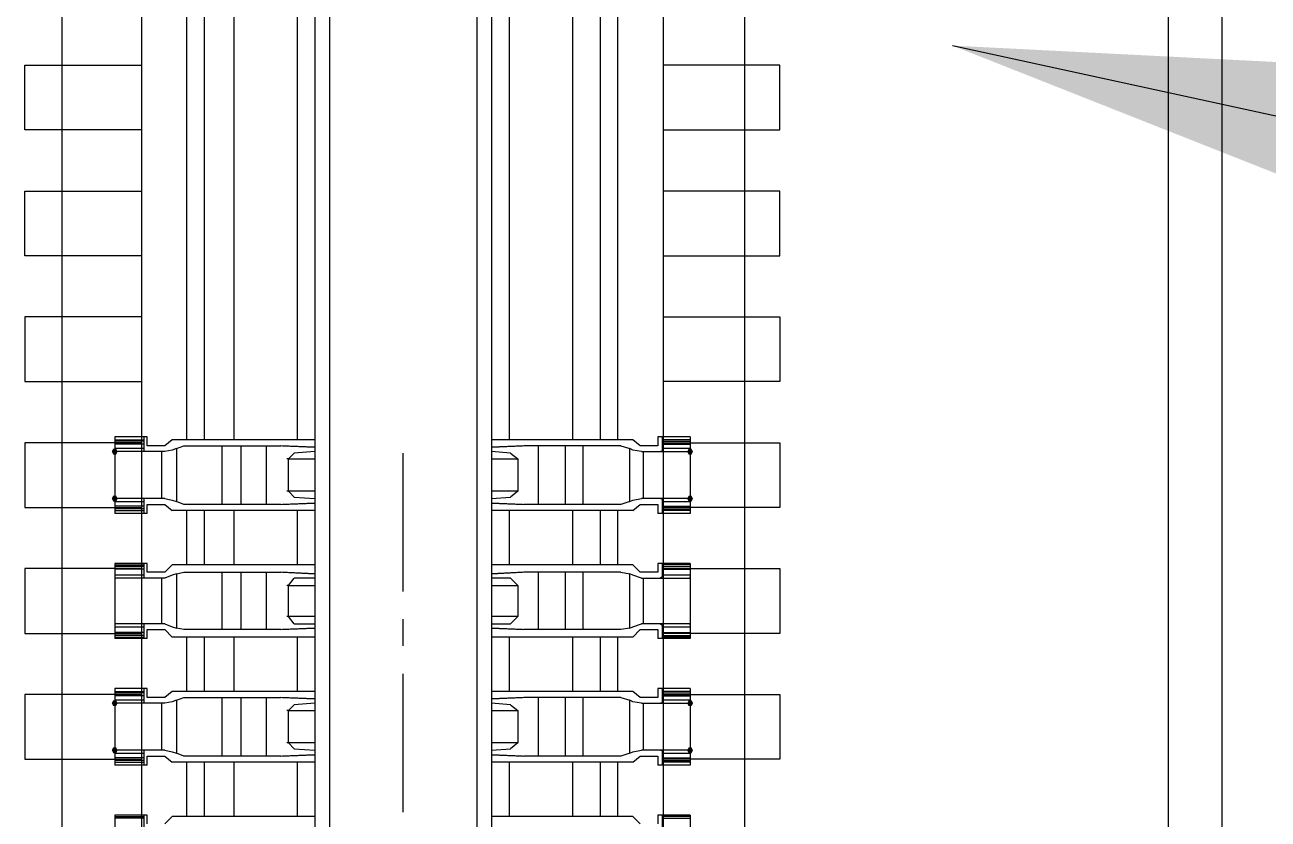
# Model space of a CAD drawing. Header units: millimetres. Extents: x -697 to -103, y -638 to -114.
# Drawn here: x -211.6 to -194.31, y -438.08 to -427.04 of the extents above; entities that cross this region are included whole.
import ezdxf

# ---------------------------------------------------------------- set-up
doc = ezdxf.new("R2010")
doc.units = ezdxf.units.MM
doc.layers.add('NW0322', color=7, linetype='Continuous')
doc.layers.add('標示線', color=3, linetype='Continuous', lineweight=0)
doc.styles.get("Standard").update_dxf_attribs({"font": ''})
doc.styles.get('Standard').set_extended_font_data('SimSun')
doc.dimstyles.new('ISO-25', dxfattribs={"dimtxt": 2.5, "dimasz": 2.5, "dimexe": 1.25, "dimexo": 0.625, "dimtad": 1, "dimtxsty": 'Standard', "dimcen": 2.5, "dimadec": 0, "dimazin": 0, "dimtfac": 1, "dimtmove": 0, "dimatfit": 3, "dimfxl": 1, "dimarcsym": 0})

# ---------------------------------------------------------------- blocks, each defined once
blk = doc.blocks.new('NW0322-A')
at = {"layer": 'NW0322'}
h = blk.add_hatch(color=256, dxfattribs=at)
h.dxf.hatch_style = 2
h.paths.add_polyline_path([(1767.3527, 2182.1739), (1767.3486, 2182.1821), (1767.3404, 2182.1821), (1767.3363, 2182.1739), (1767.3404, 2182.1657), (1767.3486, 2182.1657)])
h = blk.add_hatch(color=256, dxfattribs=at)
h.dxf.hatch_style = 2
h.paths.add_polyline_path([(1768.9366, 2182.1739), (1768.9407, 2182.1657), (1768.9488, 2182.1657), (1768.9529, 2182.1739), (1768.9488, 2182.1821), (1768.9407, 2182.1821)])
h = blk.add_hatch(color=256, dxfattribs=at)
h.dxf.hatch_style = 2
h.paths.add_polyline_path([(1767.3527, 2182.043), (1767.3486, 2182.0511), (1767.3404, 2182.0511), (1767.3363, 2182.043), (1767.3404, 2182.0348), (1767.3486, 2182.0348)])
h = blk.add_hatch(color=256, dxfattribs=at)
h.dxf.hatch_style = 2
h.paths.add_polyline_path([(1768.9366, 2182.043), (1768.9407, 2182.0348), (1768.9488, 2182.0348), (1768.9529, 2182.043), (1768.9488, 2182.0511), (1768.9407, 2182.0511)])
h = blk.add_hatch(color=256, dxfattribs=at)
h.dxf.hatch_style = 2
h.paths.add_polyline_path([(1767.3527, 2181.4741), (1767.3486, 2181.4823), (1767.3404, 2181.4823), (1767.3363, 2181.4741), (1767.3404, 2181.4659), (1767.3486, 2181.4659)])
h = blk.add_hatch(color=256, dxfattribs=at)
h.dxf.hatch_style = 2
h.paths.add_polyline_path([(1768.9366, 2181.4741), (1768.9407, 2181.4659), (1768.9488, 2181.4659), (1768.9529, 2181.4741), (1768.9488, 2181.4823), (1768.9407, 2181.4823)])
h = blk.add_hatch(color=256, dxfattribs=at)
h.dxf.hatch_style = 2
h.paths.add_polyline_path([(1767.3527, 2181.3431), (1767.3486, 2181.3513), (1767.3404, 2181.3513), (1767.3363, 2181.3431), (1767.3404, 2181.3349), (1767.3486, 2181.3349)])
h = blk.add_hatch(color=256, dxfattribs=at)
h.dxf.hatch_style = 2
h.paths.add_polyline_path([(1768.9366, 2181.3431), (1768.9407, 2181.3349), (1768.9488, 2181.3349), (1768.9529, 2181.3431), (1768.9488, 2181.3513), (1768.9407, 2181.3513)])
at = {"layer": 'NW0322', "color": 7}
for p, q in [((1770.2746, 2190.3584), (1770.2746, 2178.7584)), ((1770.4246, 2178.7584), (1770.4246, 2190.3584)), ((1770.4246, 2178.7584), (1770.4246, 2190.3584))]:
    blk.add_line(p, q, dxfattribs=at)
at = {"layer": 'NW0322', "color": 2}
for p, q in [((1767.4196, 2180.2134), (1767.4196, 2188.9034)), ((1768.8696, 2188.9034), (1768.8696, 2180.2134)), ((1767.0946, 2183.2484), (1767.4196, 2183.2484)), ((1767.0946, 2183.0684), (1767.0946, 2183.2484)), ((1769.1946, 2183.2484), (1768.8696, 2183.2484)), ((1769.1946, 2183.0684), (1769.1946, 2183.2484)), ((1767.4196, 2183.0684), (1767.0946, 2183.0684)), ((1768.8696, 2183.0684), (1769.1946, 2183.0684)), ((1767.0946, 2182.8984), (1767.4196, 2182.8984)), ((1767.0946, 2182.7184), (1767.0946, 2182.8984)), ((1769.1946, 2182.8984), (1768.8696, 2182.8984)), ((1769.1946, 2182.7184), (1769.1946, 2182.8984)), ((1767.4196, 2182.7184), (1767.0946, 2182.7184)), ((1768.8696, 2182.7184), (1769.1946, 2182.7184)), ((1767.4196, 2182.5484), (1767.0946, 2182.5484)), ((1767.0946, 2182.5484), (1767.0946, 2182.3684)), ((1768.8696, 2182.5484), (1769.1946, 2182.5484)), ((1769.1946, 2182.5484), (1769.1946, 2182.3684)), ((1767.0946, 2182.3684), (1767.4196, 2182.3684)), ((1769.1946, 2182.3684), (1768.8696, 2182.3684)), ((1767.4196, 2182.1984), (1767.0946, 2182.1984)), ((1767.0946, 2182.1984), (1767.0946, 2182.0184)), ((1768.8696, 2182.1984), (1769.1946, 2182.1984)), ((1769.1946, 2182.1984), (1769.1946, 2182.0184)), ((1767.0946, 2182.0184), (1767.4196, 2182.0184)), ((1769.1946, 2182.0184), (1768.8696, 2182.0184)), ((1767.4196, 2181.8484), (1767.0946, 2181.8484)), ((1767.0946, 2181.8484), (1767.0946, 2181.6684)), ((1768.8696, 2181.8484), (1769.1946, 2181.8484)), ((1769.1946, 2181.8484), (1769.1946, 2181.6684)), ((1767.0946, 2181.6684), (1767.4196, 2181.6684)), ((1769.1946, 2181.6684), (1768.8696, 2181.6684)), ((1767.4196, 2181.4984), (1767.0946, 2181.4984)), ((1767.0946, 2181.4984), (1767.0946, 2181.3184)), ((1768.8696, 2181.4984), (1769.1946, 2181.4984)), ((1769.1946, 2181.4984), (1769.1946, 2181.3184)), ((1767.0946, 2181.3184), (1767.4196, 2181.3184)), ((1769.1946, 2181.3184), (1768.8696, 2181.3184))]:
    blk.add_line(p, q, dxfattribs=at)
at = {"layer": 'NW0322'}
for points in [[(1767.9011, 2182.1862), (1767.807, 2182.1903)], [(1767.8111, 2182.1903), (1767.9011, 2182.1862)], [(1767.9011, 2182.1739), (1767.8438, 2182.1698)], [(1768.3922, 2182.1862), (1768.4782, 2182.1903)], [(1768.4823, 2182.1903), (1768.3922, 2182.1862)], [(1768.4455, 2182.1698), (1768.3922, 2182.1739)], [(1768.867, 2182.1739), (1768.8629, 2182.1739)], [(1767.8275, 2182.1535), (1767.9011, 2182.1535)], [(1768.3922, 2182.1535), (1768.4659, 2182.1535)], [(1767.9011, 2182.0634), (1767.8275, 2182.0634)], [(1768.4659, 2182.0634), (1768.3922, 2182.0634)], [(1767.807, 2182.0266), (1767.9011, 2182.0307)], [(1767.9011, 2182.0307), (1767.8111, 2182.0266)], [(1767.8438, 2182.047), (1767.9011, 2182.043)], [(1768.3922, 2182.043), (1768.4455, 2182.047)], [(1768.4782, 2182.0266), (1768.3922, 2182.0307)], [(1768.3922, 2182.0307), (1768.4823, 2182.0266)], [(1768.8629, 2182.043), (1768.867, 2182.043)], [(1767.3445, 2181.826), (1767.3445, 2181.822)], [(1767.4264, 2181.822), (1767.4264, 2181.826)], [(1767.9011, 2181.8342), (1767.807, 2181.8383)], [(1767.8111, 2181.8383), (1767.9011, 2181.8342)], [(1767.9011, 2181.822), (1767.8438, 2181.822)], [(1768.3922, 2181.8342), (1768.4782, 2181.8383)], [(1768.4823, 2181.8383), (1768.3922, 2181.8342)], [(1768.4455, 2181.822), (1768.3922, 2181.822)], [(1768.867, 2181.826), (1768.8629, 2181.822)], [(1768.9448, 2181.822), (1768.9448, 2181.826)], [(1767.8275, 2181.8015), (1767.9011, 2181.8015)], [(1768.3922, 2181.8015), (1768.4659, 2181.8015)], [(1767.3445, 2181.6951), (1767.3445, 2181.691)], [(1767.4264, 2181.691), (1767.4264, 2181.6951)], [(1767.807, 2181.6787), (1767.9011, 2181.6828)], [(1767.9011, 2181.6828), (1767.8111, 2181.6787)], [(1767.9011, 2181.7155), (1767.8275, 2181.7155)], [(1767.8438, 2181.6951), (1767.9011, 2181.6951)], [(1768.4659, 2181.7155), (1768.3922, 2181.7155)], [(1768.3922, 2181.6951), (1768.4455, 2181.6951)], [(1768.4782, 2181.6787), (1768.3922, 2181.6828)], [(1768.3922, 2181.6828), (1768.4823, 2181.6787)], [(1768.8629, 2181.6951), (1768.867, 2181.691)], [(1768.9448, 2181.691), (1768.9448, 2181.6951)], [(1767.9011, 2181.4864), (1767.807, 2181.4904)], [(1767.8111, 2181.4904), (1767.9011, 2181.4864)], [(1768.3922, 2181.4864), (1768.4782, 2181.4904)], [(1768.4823, 2181.4904), (1768.3922, 2181.4864)], [(1767.8275, 2181.4536), (1767.9011, 2181.4536)], [(1767.9011, 2181.4741), (1767.8438, 2181.47)], [(1768.4455, 2181.47), (1768.3922, 2181.4741)], [(1768.3922, 2181.4536), (1768.4659, 2181.4536)], [(1768.867, 2181.4741), (1768.8629, 2181.4741)], [(1767.9011, 2181.3636), (1767.8275, 2181.3636)], [(1767.8438, 2181.3472), (1767.9011, 2181.3431)], [(1768.4659, 2181.3636), (1768.3922, 2181.3636)], [(1768.3922, 2181.3431), (1768.4455, 2181.3472)], [(1768.8629, 2181.3431), (1768.867, 2181.3431)], [(1767.807, 2181.3267), (1767.9011, 2181.3308)], [(1767.9011, 2181.3308), (1767.8111, 2181.3267)], [(1768.4782, 2181.3267), (1768.3922, 2181.3308)], [(1768.3922, 2181.3308), (1768.4823, 2181.3267)]]:
    blk.add_lwpolyline(points, dxfattribs=at)
for points in [[(1767.1972, 2189.9776), (1767.1972, 2189.9776), (1767.1972, 2179.1372), (1767.1972, 2179.1372)], [(1769.0962, 2189.9776), (1769.0962, 2189.9776), (1769.0962, 2179.1372), (1769.0962, 2179.1372)], [(1767.9011, 2188.938), (1767.9011, 2188.938), (1767.9011, 2180.1767), (1767.9011, 2180.1767)], [(1767.9421, 2188.938), (1767.9421, 2188.938), (1767.9421, 2180.1767), (1767.9421, 2180.1767)], [(1768.3513, 2188.938), (1768.3513, 2188.938), (1768.3513, 2180.1767), (1768.3513, 2180.1767)], [(1768.3922, 2188.938), (1768.3922, 2188.938), (1768.3922, 2180.1767), (1768.3922, 2180.1767)], [(1767.5451, 2182.2067), (1767.5451, 2182.2067), (1767.5451, 2186.9081), (1767.5451, 2186.9081)], [(1767.5942, 2182.2067), (1767.5942, 2182.2067), (1767.5942, 2186.9081), (1767.5942, 2186.9081)], [(1767.676, 2186.9081), (1767.676, 2186.9081), (1767.676, 2182.2067), (1767.676, 2182.2067)], [(1767.852, 2186.9081), (1767.852, 2186.9081), (1767.852, 2182.2067), (1767.852, 2182.2067)], [(1768.4414, 2186.9081), (1768.4414, 2186.9081), (1768.4414, 2182.2067), (1768.4414, 2182.2067)], [(1768.6173, 2186.9081), (1768.6173, 2186.9081), (1768.6173, 2182.2067), (1768.6173, 2182.2067)], [(1768.6951, 2186.9081), (1768.6951, 2186.9081), (1768.6951, 2182.2067), (1768.6951, 2182.2067)], [(1768.7442, 2182.2067), (1768.7442, 2182.2067), (1768.7442, 2186.9081), (1768.7442, 2186.9081)], [(1767.3445, 2182.2148), (1767.3445, 2182.2148), (1767.3445, 2182.002), (1767.3445, 2182.002)], [(1767.4346, 2182.2148), (1767.4346, 2182.2148), (1767.3445, 2182.2148), (1767.3445, 2182.2148)], [(1767.3445, 2182.2067), (1767.3445, 2182.2067), (1767.4264, 2182.2067), (1767.4264, 2182.2067)], [(1767.4264, 2182.2026), (1767.4264, 2182.2026), (1767.3445, 2182.2026), (1767.3445, 2182.2026)], [(1767.4264, 2182.1739), (1767.4264, 2182.1739), (1767.4264, 2182.2148), (1767.4264, 2182.2148)], [(1767.4346, 2182.1903), (1767.4346, 2182.1903), (1767.4346, 2182.2148), (1767.4346, 2182.2148)], [(1767.5041, 2182.2067), (1767.5041, 2182.2067), (1767.4837, 2182.1903), (1767.4837, 2182.1903)], [(1767.9011, 2182.2067), (1767.9011, 2182.2067), (1767.5041, 2182.2067), (1767.5041, 2182.2067)], [(1768.7851, 2182.2067), (1768.7851, 2182.2067), (1768.3922, 2182.2067), (1768.3922, 2182.2067)], [(1768.8056, 2182.1903), (1768.8056, 2182.1903), (1768.7851, 2182.2067), (1768.7851, 2182.2067)], [(1768.9448, 2182.2148), (1768.9448, 2182.2148), (1768.8547, 2182.2148), (1768.8547, 2182.2148)], [(1768.8547, 2182.2148), (1768.8547, 2182.2148), (1768.8547, 2182.1903), (1768.8547, 2182.1903)], [(1768.867, 2182.2148), (1768.867, 2182.2148), (1768.867, 2182.1739), (1768.867, 2182.1739)], [(1768.9448, 2182.2067), (1768.9448, 2182.2067), (1768.867, 2182.2067), (1768.867, 2182.2067)], [(1768.867, 2182.2026), (1768.867, 2182.2026), (1768.9448, 2182.2026), (1768.9448, 2182.2026)], [(1768.9448, 2182.2148), (1768.9448, 2182.2148), (1768.9448, 2182.002), (1768.9448, 2182.002)], [(1767.4264, 2182.1944), (1767.4264, 2182.1944), (1767.3445, 2182.1944), (1767.3445, 2182.1944)], [(1767.4264, 2182.1821), (1767.4264, 2182.1821), (1767.3445, 2182.1821), (1767.3445, 2182.1821)], [(1767.4837, 2182.1739), (1767.4837, 2182.1739), (1767.3445, 2182.1739), (1767.3445, 2182.1739)], [(1767.4837, 2182.1903), (1767.4837, 2182.1903), (1767.4346, 2182.1903), (1767.4346, 2182.1903)], [(1767.4755, 2182.043), (1767.4755, 2182.043), (1767.4755, 2182.1739), (1767.4755, 2182.1739)], [(1767.5041, 2182.178), (1767.5041, 2182.178), (1767.4837, 2182.1739), (1767.4837, 2182.1739)], [(1767.5164, 2182.1821), (1767.5164, 2182.1821), (1767.5041, 2182.178), (1767.5041, 2182.178)], [(1767.5164, 2182.1821), (1767.5164, 2182.1821), (1767.5369, 2182.1903), (1767.5369, 2182.1903)], [(1767.5164, 2182.1821), (1767.5164, 2182.1821), (1767.5164, 2182.0348), (1767.5164, 2182.0348)], [(1767.5369, 2182.1903), (1767.5369, 2182.1903), (1767.807, 2182.1903), (1767.807, 2182.1903)], [(1767.6433, 2182.0266), (1767.6433, 2182.0266), (1767.6433, 2182.1903), (1767.6433, 2182.1903)], [(1767.6965, 2182.0266), (1767.6965, 2182.0266), (1767.6965, 2182.1903), (1767.6965, 2182.1903)], [(1767.7661, 2182.1903), (1767.7661, 2182.1903), (1767.7661, 2182.0266), (1767.7661, 2182.0266)], [(1767.8275, 2182.1535), (1767.8275, 2182.1535), (1767.8438, 2182.1698), (1767.8438, 2182.1698)], [(1768.1467, 2181.7851), (1768.1467, 2181.7851), (1768.1467, 2182.1698), (1768.1467, 2182.1698)], [(1768.4455, 2182.1698), (1768.4455, 2182.1698), (1768.4659, 2182.1535), (1768.4659, 2182.1535)], [(1768.7524, 2182.1903), (1768.7524, 2182.1903), (1768.4823, 2182.1903), (1768.4823, 2182.1903)], [(1768.5232, 2182.0266), (1768.5232, 2182.0266), (1768.5232, 2182.1903), (1768.5232, 2182.1903)], [(1768.5969, 2182.1903), (1768.5969, 2182.1903), (1768.5969, 2182.0266), (1768.5969, 2182.0266)], [(1768.646, 2182.1903), (1768.646, 2182.1903), (1768.646, 2182.0266), (1768.646, 2182.0266)], [(1768.7524, 2182.1903), (1768.7524, 2182.1903), (1768.777, 2182.1821), (1768.777, 2182.1821)], [(1768.7851, 2182.178), (1768.7851, 2182.178), (1768.777, 2182.1821), (1768.777, 2182.1821)], [(1768.777, 2182.0348), (1768.777, 2182.0348), (1768.777, 2182.1821), (1768.777, 2182.1821)], [(1768.8097, 2182.1739), (1768.8097, 2182.1739), (1768.7851, 2182.178), (1768.7851, 2182.178)], [(1768.8547, 2182.1903), (1768.8547, 2182.1903), (1768.8056, 2182.1903), (1768.8056, 2182.1903)], [(1768.8097, 2182.1739), (1768.8097, 2182.1739), (1768.9448, 2182.1739), (1768.9448, 2182.1739)], [(1768.8138, 2182.1739), (1768.8138, 2182.1739), (1768.8138, 2182.043), (1768.8138, 2182.043)], [(1768.867, 2182.1944), (1768.867, 2182.1944), (1768.9448, 2182.1944), (1768.9448, 2182.1944)], [(1768.9448, 2182.1821), (1768.9448, 2182.1821), (1768.867, 2182.1821), (1768.867, 2182.1821)], [(1767.8275, 2182.1535), (1767.8275, 2182.1535), (1767.8234, 2182.1535), (1767.8234, 2182.1535)], [(1767.8275, 2182.0634), (1767.8275, 2182.0634), (1767.8275, 2182.1535), (1767.8275, 2182.1535)], [(1768.4659, 2182.1535), (1768.4659, 2182.1535), (1768.4659, 2182.0634), (1768.4659, 2182.0634)], [(1767.8275, 2182.0634), (1767.8275, 2182.0634), (1767.8234, 2182.0634), (1767.8234, 2182.0634)], [(1767.8275, 2182.0634), (1767.8275, 2182.0634), (1767.8234, 2182.0634), (1767.8234, 2182.0634)], [(1767.8438, 2182.047), (1767.8438, 2182.047), (1767.8275, 2182.0634), (1767.8275, 2182.0634)], [(1768.4659, 2182.0634), (1768.4659, 2182.0634), (1768.4455, 2182.047), (1768.4455, 2182.047)], [(1767.4837, 2182.043), (1767.4837, 2182.043), (1767.3445, 2182.043), (1767.3445, 2182.043)], [(1767.3445, 2182.0348), (1767.3445, 2182.0348), (1767.4264, 2182.0348), (1767.4264, 2182.0348)], [(1767.4264, 2182.002), (1767.4264, 2182.002), (1767.4264, 2182.043), (1767.4264, 2182.043)], [(1767.4837, 2182.043), (1767.4837, 2182.043), (1767.5041, 2182.0389), (1767.5041, 2182.0389)], [(1767.5041, 2182.0389), (1767.5041, 2182.0389), (1767.5164, 2182.0348), (1767.5164, 2182.0348)], [(1767.5369, 2182.0266), (1767.5369, 2182.0266), (1767.5164, 2182.0348), (1767.5164, 2182.0348)], [(1768.777, 2182.0348), (1768.777, 2182.0348), (1768.7524, 2182.0266), (1768.7524, 2182.0266)], [(1768.777, 2182.0348), (1768.777, 2182.0348), (1768.7851, 2182.0389), (1768.7851, 2182.0389)], [(1768.7851, 2182.0389), (1768.7851, 2182.0389), (1768.8097, 2182.043), (1768.8097, 2182.043)], [(1768.9448, 2182.043), (1768.9448, 2182.043), (1768.8097, 2182.043), (1768.8097, 2182.043)], [(1768.867, 2182.043), (1768.867, 2182.043), (1768.867, 2182.002), (1768.867, 2182.002)], [(1768.867, 2182.0348), (1768.867, 2182.0348), (1768.9448, 2182.0348), (1768.9448, 2182.0348)], [(1767.4264, 2182.0225), (1767.4264, 2182.0225), (1767.3445, 2182.0225), (1767.3445, 2182.0225)], [(1767.4264, 2182.0143), (1767.4264, 2182.0143), (1767.3445, 2182.0143), (1767.3445, 2182.0143)], [(1767.3445, 2182.0102), (1767.3445, 2182.0102), (1767.4264, 2182.0102), (1767.4264, 2182.0102)], [(1767.4346, 2182.002), (1767.4346, 2182.002), (1767.3445, 2182.002), (1767.3445, 2182.002)], [(1767.4346, 2182.0266), (1767.4346, 2182.0266), (1767.4837, 2182.0266), (1767.4837, 2182.0266)], [(1767.4346, 2182.002), (1767.4346, 2182.002), (1767.4346, 2182.0266), (1767.4346, 2182.0266)], [(1767.4837, 2182.0266), (1767.4837, 2182.0266), (1767.5041, 2182.0102), (1767.5041, 2182.0102)], [(1767.9011, 2182.0102), (1767.9011, 2182.0102), (1767.5041, 2182.0102), (1767.5041, 2182.0102)], [(1767.807, 2182.0266), (1767.807, 2182.0266), (1767.5369, 2182.0266), (1767.5369, 2182.0266)], [(1767.5451, 2181.8588), (1767.5451, 2181.8588), (1767.5451, 2182.0102), (1767.5451, 2182.0102)], [(1767.5942, 2181.8588), (1767.5942, 2181.8588), (1767.5942, 2182.0102), (1767.5942, 2182.0102)], [(1767.676, 2182.0102), (1767.676, 2182.0102), (1767.676, 2181.8588), (1767.676, 2181.8588)], [(1767.852, 2182.0102), (1767.852, 2182.0102), (1767.852, 2181.8588), (1767.852, 2181.8588)], [(1768.7851, 2182.0102), (1768.7851, 2182.0102), (1768.3922, 2182.0102), (1768.3922, 2182.0102)], [(1768.4414, 2182.0102), (1768.4414, 2182.0102), (1768.4414, 2181.8588), (1768.4414, 2181.8588)], [(1768.7524, 2182.0266), (1768.7524, 2182.0266), (1768.4823, 2182.0266), (1768.4823, 2182.0266)], [(1768.6173, 2182.0102), (1768.6173, 2182.0102), (1768.6173, 2181.8588), (1768.6173, 2181.8588)], [(1768.6951, 2182.0102), (1768.6951, 2182.0102), (1768.6951, 2181.8588), (1768.6951, 2181.8588)], [(1768.7442, 2181.8588), (1768.7442, 2181.8588), (1768.7442, 2182.0102), (1768.7442, 2182.0102)], [(1768.7851, 2182.0102), (1768.7851, 2182.0102), (1768.8056, 2182.0266), (1768.8056, 2182.0266)], [(1768.8056, 2182.0266), (1768.8056, 2182.0266), (1768.8547, 2182.0266), (1768.8547, 2182.0266)], [(1768.8547, 2182.0266), (1768.8547, 2182.0266), (1768.8547, 2182.002), (1768.8547, 2182.002)], [(1768.9448, 2182.002), (1768.9448, 2182.002), (1768.8547, 2182.002), (1768.8547, 2182.002)], [(1768.867, 2182.0225), (1768.867, 2182.0225), (1768.9448, 2182.0225), (1768.9448, 2182.0225)], [(1768.867, 2182.0143), (1768.867, 2182.0143), (1768.9448, 2182.0143), (1768.9448, 2182.0143)], [(1768.9448, 2182.0102), (1768.9448, 2182.0102), (1768.867, 2182.0102), (1768.867, 2182.0102)], [(1767.3445, 2181.8629), (1767.3445, 2181.8629), (1767.3445, 2181.6542), (1767.3445, 2181.6542)], [(1767.4346, 2181.8629), (1767.4346, 2181.8629), (1767.3445, 2181.8629), (1767.3445, 2181.8629)], [(1767.3445, 2181.8588), (1767.3445, 2181.8588), (1767.4264, 2181.8588), (1767.4264, 2181.8588)], [(1767.4264, 2181.826), (1767.4264, 2181.826), (1767.4264, 2181.8629), (1767.4264, 2181.8629)], [(1767.4346, 2181.8383), (1767.4346, 2181.8383), (1767.4346, 2181.8629), (1767.4346, 2181.8629)], [(1767.5041, 2181.8588), (1767.5041, 2181.8588), (1767.4837, 2181.8383), (1767.4837, 2181.8383)], [(1767.9011, 2181.8588), (1767.9011, 2181.8588), (1767.5041, 2181.8588), (1767.5041, 2181.8588)], [(1768.7851, 2181.8588), (1768.7851, 2181.8588), (1768.3922, 2181.8588), (1768.3922, 2181.8588)], [(1768.8056, 2181.8383), (1768.8056, 2181.8383), (1768.7851, 2181.8588), (1768.7851, 2181.8588)], [(1768.9448, 2181.8629), (1768.9448, 2181.8629), (1768.8547, 2181.8629), (1768.8547, 2181.8629)], [(1768.8547, 2181.8629), (1768.8547, 2181.8629), (1768.8547, 2181.8383), (1768.8547, 2181.8383)], [(1768.867, 2181.8629), (1768.867, 2181.8629), (1768.867, 2181.826), (1768.867, 2181.826)], [(1768.9448, 2181.8588), (1768.9448, 2181.8588), (1768.867, 2181.8588), (1768.867, 2181.8588)], [(1768.9448, 2181.8629), (1768.9448, 2181.8629), (1768.9448, 2181.6542), (1768.9448, 2181.6542)], [(1767.4264, 2181.8547), (1767.4264, 2181.8547), (1767.3445, 2181.8547), (1767.3445, 2181.8547)], [(1767.4264, 2181.8465), (1767.4264, 2181.8465), (1767.3445, 2181.8465), (1767.3445, 2181.8465)], [(1767.4264, 2181.8301), (1767.4264, 2181.8301), (1767.3445, 2181.8301), (1767.3445, 2181.8301)], [(1767.4837, 2181.822), (1767.4837, 2181.822), (1767.3445, 2181.822), (1767.3445, 2181.822)], [(1767.4837, 2181.8383), (1767.4837, 2181.8383), (1767.4346, 2181.8383), (1767.4346, 2181.8383)], [(1767.4755, 2181.6951), (1767.4755, 2181.6951), (1767.4755, 2181.822), (1767.4755, 2181.822)], [(1767.5041, 2181.8301), (1767.5041, 2181.8301), (1767.4837, 2181.822), (1767.4837, 2181.822)], [(1767.5164, 2181.8342), (1767.5164, 2181.8342), (1767.5041, 2181.8301), (1767.5041, 2181.8301)], [(1767.5164, 2181.8342), (1767.5164, 2181.8342), (1767.5369, 2181.8383), (1767.5369, 2181.8383)], [(1767.5164, 2181.8342), (1767.5164, 2181.8342), (1767.5164, 2181.6828), (1767.5164, 2181.6828)], [(1767.5369, 2181.8383), (1767.5369, 2181.8383), (1767.807, 2181.8383), (1767.807, 2181.8383)], [(1767.6433, 2181.6787), (1767.6433, 2181.6787), (1767.6433, 2181.8383), (1767.6433, 2181.8383)], [(1767.6965, 2181.6787), (1767.6965, 2181.6787), (1767.6965, 2181.8383), (1767.6965, 2181.8383)], [(1767.7661, 2181.8383), (1767.7661, 2181.8383), (1767.7661, 2181.6787), (1767.7661, 2181.6787)], [(1767.8275, 2181.8015), (1767.8275, 2181.8015), (1767.8438, 2181.822), (1767.8438, 2181.822)], [(1768.4455, 2181.822), (1768.4455, 2181.822), (1768.4659, 2181.8015), (1768.4659, 2181.8015)], [(1768.7524, 2181.8383), (1768.7524, 2181.8383), (1768.4823, 2181.8383), (1768.4823, 2181.8383)], [(1768.5232, 2181.6787), (1768.5232, 2181.6787), (1768.5232, 2181.8383), (1768.5232, 2181.8383)], [(1768.5969, 2181.8383), (1768.5969, 2181.8383), (1768.5969, 2181.6787), (1768.5969, 2181.6787)], [(1768.646, 2181.8383), (1768.646, 2181.8383), (1768.646, 2181.6787), (1768.646, 2181.6787)], [(1768.7524, 2181.8383), (1768.7524, 2181.8383), (1768.777, 2181.8342), (1768.777, 2181.8342)], [(1768.7851, 2181.8301), (1768.7851, 2181.8301), (1768.777, 2181.8342), (1768.777, 2181.8342)], [(1768.777, 2181.6828), (1768.777, 2181.6828), (1768.777, 2181.8342), (1768.777, 2181.8342)], [(1768.8097, 2181.822), (1768.8097, 2181.822), (1768.7851, 2181.8301), (1768.7851, 2181.8301)], [(1768.8547, 2181.8383), (1768.8547, 2181.8383), (1768.8056, 2181.8383), (1768.8056, 2181.8383)], [(1768.8097, 2181.822), (1768.8097, 2181.822), (1768.9448, 2181.822), (1768.9448, 2181.822)], [(1768.8138, 2181.822), (1768.8138, 2181.822), (1768.8138, 2181.6951), (1768.8138, 2181.6951)], [(1768.867, 2181.8547), (1768.867, 2181.8547), (1768.9448, 2181.8547), (1768.9448, 2181.8547)], [(1768.867, 2181.8465), (1768.867, 2181.8465), (1768.9448, 2181.8465), (1768.9448, 2181.8465)], [(1768.9448, 2181.8301), (1768.9448, 2181.8301), (1768.867, 2181.8301), (1768.867, 2181.8301)], [(1767.8275, 2181.8015), (1767.8275, 2181.8015), (1767.8234, 2181.8015), (1767.8234, 2181.8015)], [(1767.8275, 2181.7155), (1767.8275, 2181.7155), (1767.8275, 2181.8015), (1767.8275, 2181.8015)], [(1768.4659, 2181.8015), (1768.4659, 2181.8015), (1768.4659, 2181.7155), (1768.4659, 2181.7155)], [(1767.4837, 2181.6951), (1767.4837, 2181.6951), (1767.3445, 2181.6951), (1767.3445, 2181.6951)], [(1767.3445, 2181.6869), (1767.3445, 2181.6869), (1767.4264, 2181.6869), (1767.4264, 2181.6869)], [(1767.4264, 2181.6542), (1767.4264, 2181.6542), (1767.4264, 2181.691), (1767.4264, 2181.691)], [(1767.4837, 2181.6951), (1767.4837, 2181.6951), (1767.5041, 2181.6869), (1767.5041, 2181.6869)], [(1767.5041, 2181.6869), (1767.5041, 2181.6869), (1767.5164, 2181.6828), (1767.5164, 2181.6828)], [(1767.5369, 2181.6787), (1767.5369, 2181.6787), (1767.5164, 2181.6828), (1767.5164, 2181.6828)], [(1767.8275, 2181.7155), (1767.8275, 2181.7155), (1767.8234, 2181.7155), (1767.8234, 2181.7155)], [(1767.8275, 2181.7155), (1767.8275, 2181.7155), (1767.8234, 2181.7155), (1767.8234, 2181.7155)], [(1767.8438, 2181.6951), (1767.8438, 2181.6951), (1767.8275, 2181.7155), (1767.8275, 2181.7155)], [(1768.1467, 2181.6337), (1768.1467, 2181.6337), (1768.1467, 2181.7074), (1768.1467, 2181.7074)], [(1768.4659, 2181.7155), (1768.4659, 2181.7155), (1768.4455, 2181.6951), (1768.4455, 2181.6951)], [(1768.777, 2181.6828), (1768.777, 2181.6828), (1768.7524, 2181.6787), (1768.7524, 2181.6787)], [(1768.777, 2181.6828), (1768.777, 2181.6828), (1768.7851, 2181.6869), (1768.7851, 2181.6869)], [(1768.7851, 2181.6869), (1768.7851, 2181.6869), (1768.8097, 2181.6951), (1768.8097, 2181.6951)], [(1768.9448, 2181.6951), (1768.9448, 2181.6951), (1768.8097, 2181.6951), (1768.8097, 2181.6951)], [(1768.867, 2181.691), (1768.867, 2181.691), (1768.867, 2181.6542), (1768.867, 2181.6542)], [(1768.867, 2181.6869), (1768.867, 2181.6869), (1768.9448, 2181.6869), (1768.9448, 2181.6869)], [(1767.4264, 2181.6705), (1767.4264, 2181.6705), (1767.3445, 2181.6705), (1767.3445, 2181.6705)], [(1767.4264, 2181.6623), (1767.4264, 2181.6623), (1767.3445, 2181.6623), (1767.3445, 2181.6623)], [(1767.3445, 2181.6582), (1767.3445, 2181.6582), (1767.4264, 2181.6582), (1767.4264, 2181.6582)], [(1767.4346, 2181.6542), (1767.4346, 2181.6542), (1767.3445, 2181.6542), (1767.3445, 2181.6542)], [(1767.4346, 2181.6787), (1767.4346, 2181.6787), (1767.4837, 2181.6787), (1767.4837, 2181.6787)], [(1767.4346, 2181.6542), (1767.4346, 2181.6542), (1767.4346, 2181.6787), (1767.4346, 2181.6787)], [(1767.4837, 2181.6787), (1767.4837, 2181.6787), (1767.5041, 2181.6582), (1767.5041, 2181.6582)], [(1767.9011, 2181.6582), (1767.9011, 2181.6582), (1767.5041, 2181.6582), (1767.5041, 2181.6582)], [(1767.807, 2181.6787), (1767.807, 2181.6787), (1767.5369, 2181.6787), (1767.5369, 2181.6787)], [(1767.5451, 2181.5068), (1767.5451, 2181.5068), (1767.5451, 2181.6582), (1767.5451, 2181.6582)], [(1767.5942, 2181.5068), (1767.5942, 2181.5068), (1767.5942, 2181.6582), (1767.5942, 2181.6582)], [(1767.676, 2181.6582), (1767.676, 2181.6582), (1767.676, 2181.5068), (1767.676, 2181.5068)], [(1767.852, 2181.6582), (1767.852, 2181.6582), (1767.852, 2181.5068), (1767.852, 2181.5068)], [(1768.7851, 2181.6582), (1768.7851, 2181.6582), (1768.3922, 2181.6582), (1768.3922, 2181.6582)], [(1768.4414, 2181.6582), (1768.4414, 2181.6582), (1768.4414, 2181.5068), (1768.4414, 2181.5068)], [(1768.7524, 2181.6787), (1768.7524, 2181.6787), (1768.4823, 2181.6787), (1768.4823, 2181.6787)], [(1768.6173, 2181.6582), (1768.6173, 2181.6582), (1768.6173, 2181.5068), (1768.6173, 2181.5068)], [(1768.6951, 2181.6582), (1768.6951, 2181.6582), (1768.6951, 2181.5068), (1768.6951, 2181.5068)], [(1768.7442, 2181.5068), (1768.7442, 2181.5068), (1768.7442, 2181.6582), (1768.7442, 2181.6582)], [(1768.7851, 2181.6582), (1768.7851, 2181.6582), (1768.8056, 2181.6787), (1768.8056, 2181.6787)], [(1768.8056, 2181.6787), (1768.8056, 2181.6787), (1768.8547, 2181.6787), (1768.8547, 2181.6787)], [(1768.8547, 2181.6787), (1768.8547, 2181.6787), (1768.8547, 2181.6542), (1768.8547, 2181.6542)], [(1768.9448, 2181.6542), (1768.9448, 2181.6542), (1768.8547, 2181.6542), (1768.8547, 2181.6542)], [(1768.867, 2181.6705), (1768.867, 2181.6705), (1768.9448, 2181.6705), (1768.9448, 2181.6705)], [(1768.867, 2181.6623), (1768.867, 2181.6623), (1768.9448, 2181.6623), (1768.9448, 2181.6623)], [(1768.9448, 2181.6582), (1768.9448, 2181.6582), (1768.867, 2181.6582), (1768.867, 2181.6582)], [(1768.1467, 2181.1712), (1768.1467, 2181.1712), (1768.1467, 2181.5559), (1768.1467, 2181.5559)], [(1767.4346, 2181.515), (1767.4346, 2181.515), (1767.3445, 2181.515), (1767.3445, 2181.515)], [(1767.3445, 2181.515), (1767.3445, 2181.515), (1767.3445, 2181.3022), (1767.3445, 2181.3022)], [(1767.4264, 2181.4741), (1767.4264, 2181.4741), (1767.4264, 2181.515), (1767.4264, 2181.515)], [(1767.4346, 2181.4904), (1767.4346, 2181.4904), (1767.4346, 2181.515), (1767.4346, 2181.515)], [(1768.9448, 2181.515), (1768.9448, 2181.515), (1768.8547, 2181.515), (1768.8547, 2181.515)], [(1768.8547, 2181.515), (1768.8547, 2181.515), (1768.8547, 2181.4904), (1768.8547, 2181.4904)], [(1768.867, 2181.515), (1768.867, 2181.515), (1768.867, 2181.4741), (1768.867, 2181.4741)], [(1768.9448, 2181.515), (1768.9448, 2181.515), (1768.9448, 2181.3022), (1768.9448, 2181.3022)], [(1767.3445, 2181.5068), (1767.3445, 2181.5068), (1767.4264, 2181.5068), (1767.4264, 2181.5068)], [(1767.4264, 2181.5027), (1767.4264, 2181.5027), (1767.3445, 2181.5027), (1767.3445, 2181.5027)], [(1767.4264, 2181.4945), (1767.4264, 2181.4945), (1767.3445, 2181.4945), (1767.3445, 2181.4945)], [(1767.4264, 2181.4823), (1767.4264, 2181.4823), (1767.3445, 2181.4823), (1767.3445, 2181.4823)], [(1767.4837, 2181.4904), (1767.4837, 2181.4904), (1767.4346, 2181.4904), (1767.4346, 2181.4904)], [(1767.5041, 2181.5068), (1767.5041, 2181.5068), (1767.4837, 2181.4904), (1767.4837, 2181.4904)], [(1767.5041, 2181.4782), (1767.5041, 2181.4782), (1767.4837, 2181.4741), (1767.4837, 2181.4741)], [(1767.9011, 2181.5068), (1767.9011, 2181.5068), (1767.5041, 2181.5068), (1767.5041, 2181.5068)], [(1767.5164, 2181.4823), (1767.5164, 2181.4823), (1767.5041, 2181.4782), (1767.5041, 2181.4782)], [(1767.5164, 2181.4823), (1767.5164, 2181.4823), (1767.5369, 2181.4904), (1767.5369, 2181.4904)], [(1767.5164, 2181.4823), (1767.5164, 2181.4823), (1767.5164, 2181.3349), (1767.5164, 2181.3349)], [(1767.5369, 2181.4904), (1767.5369, 2181.4904), (1767.807, 2181.4904), (1767.807, 2181.4904)], [(1767.6433, 2181.3267), (1767.6433, 2181.3267), (1767.6433, 2181.4904), (1767.6433, 2181.4904)], [(1767.6965, 2181.3267), (1767.6965, 2181.3267), (1767.6965, 2181.4904), (1767.6965, 2181.4904)], [(1767.7661, 2181.4904), (1767.7661, 2181.4904), (1767.7661, 2181.3267), (1767.7661, 2181.3267)], [(1768.7851, 2181.5068), (1768.7851, 2181.5068), (1768.3922, 2181.5068), (1768.3922, 2181.5068)], [(1768.7524, 2181.4904), (1768.7524, 2181.4904), (1768.4823, 2181.4904), (1768.4823, 2181.4904)], [(1768.5232, 2181.3267), (1768.5232, 2181.3267), (1768.5232, 2181.4904), (1768.5232, 2181.4904)], [(1768.5969, 2181.4904), (1768.5969, 2181.4904), (1768.5969, 2181.3267), (1768.5969, 2181.3267)], [(1768.646, 2181.4904), (1768.646, 2181.4904), (1768.646, 2181.3267), (1768.646, 2181.3267)], [(1768.7524, 2181.4904), (1768.7524, 2181.4904), (1768.777, 2181.4823), (1768.777, 2181.4823)], [(1768.7851, 2181.4782), (1768.7851, 2181.4782), (1768.777, 2181.4823), (1768.777, 2181.4823)], [(1768.777, 2181.3349), (1768.777, 2181.3349), (1768.777, 2181.4823), (1768.777, 2181.4823)], [(1768.8056, 2181.4904), (1768.8056, 2181.4904), (1768.7851, 2181.5068), (1768.7851, 2181.5068)], [(1768.8097, 2181.4741), (1768.8097, 2181.4741), (1768.7851, 2181.4782), (1768.7851, 2181.4782)], [(1768.8547, 2181.4904), (1768.8547, 2181.4904), (1768.8056, 2181.4904), (1768.8056, 2181.4904)], [(1768.9448, 2181.5068), (1768.9448, 2181.5068), (1768.867, 2181.5068), (1768.867, 2181.5068)], [(1768.867, 2181.5027), (1768.867, 2181.5027), (1768.9448, 2181.5027), (1768.9448, 2181.5027)], [(1768.867, 2181.4945), (1768.867, 2181.4945), (1768.9448, 2181.4945), (1768.9448, 2181.4945)], [(1768.9448, 2181.4823), (1768.9448, 2181.4823), (1768.867, 2181.4823), (1768.867, 2181.4823)], [(1767.4837, 2181.4741), (1767.4837, 2181.4741), (1767.3445, 2181.4741), (1767.3445, 2181.4741)], [(1767.4755, 2181.3431), (1767.4755, 2181.3431), (1767.4755, 2181.4741), (1767.4755, 2181.4741)], [(1767.8275, 2181.4536), (1767.8275, 2181.4536), (1767.8234, 2181.4536), (1767.8234, 2181.4536)], [(1767.8275, 2181.4536), (1767.8275, 2181.4536), (1767.8438, 2181.47), (1767.8438, 2181.47)], [(1767.8275, 2181.3636), (1767.8275, 2181.3636), (1767.8275, 2181.4536), (1767.8275, 2181.4536)], [(1768.4455, 2181.47), (1768.4455, 2181.47), (1768.4659, 2181.4536), (1768.4659, 2181.4536)], [(1768.4659, 2181.4536), (1768.4659, 2181.4536), (1768.4659, 2181.3636), (1768.4659, 2181.3636)], [(1768.8097, 2181.4741), (1768.8097, 2181.4741), (1768.9448, 2181.4741), (1768.9448, 2181.4741)], [(1768.8138, 2181.4741), (1768.8138, 2181.4741), (1768.8138, 2181.3431), (1768.8138, 2181.3431)], [(1767.4837, 2181.3431), (1767.4837, 2181.3431), (1767.3445, 2181.3431), (1767.3445, 2181.3431)], [(1767.4264, 2181.3022), (1767.4264, 2181.3022), (1767.4264, 2181.3431), (1767.4264, 2181.3431)], [(1767.4837, 2181.3431), (1767.4837, 2181.3431), (1767.5041, 2181.339), (1767.5041, 2181.339)], [(1767.5041, 2181.339), (1767.5041, 2181.339), (1767.5164, 2181.3349), (1767.5164, 2181.3349)], [(1767.8275, 2181.3636), (1767.8275, 2181.3636), (1767.8234, 2181.3636), (1767.8234, 2181.3636)], [(1767.8275, 2181.3636), (1767.8275, 2181.3636), (1767.8234, 2181.3636), (1767.8234, 2181.3636)], [(1767.8438, 2181.3472), (1767.8438, 2181.3472), (1767.8275, 2181.3636), (1767.8275, 2181.3636)], [(1768.4659, 2181.3636), (1768.4659, 2181.3636), (1768.4455, 2181.3472), (1768.4455, 2181.3472)], [(1768.777, 2181.3349), (1768.777, 2181.3349), (1768.7851, 2181.339), (1768.7851, 2181.339)], [(1768.7851, 2181.339), (1768.7851, 2181.339), (1768.8097, 2181.3431), (1768.8097, 2181.3431)], [(1768.9448, 2181.3431), (1768.9448, 2181.3431), (1768.8097, 2181.3431), (1768.8097, 2181.3431)], [(1768.867, 2181.3431), (1768.867, 2181.3431), (1768.867, 2181.3022), (1768.867, 2181.3022)], [(1767.3445, 2181.3349), (1767.3445, 2181.3349), (1767.4264, 2181.3349), (1767.4264, 2181.3349)], [(1767.4264, 2181.3226), (1767.4264, 2181.3226), (1767.3445, 2181.3226), (1767.3445, 2181.3226)], [(1767.4264, 2181.3145), (1767.4264, 2181.3145), (1767.3445, 2181.3145), (1767.3445, 2181.3145)], [(1767.3445, 2181.3104), (1767.3445, 2181.3104), (1767.4264, 2181.3104), (1767.4264, 2181.3104)], [(1767.4346, 2181.3022), (1767.4346, 2181.3022), (1767.3445, 2181.3022), (1767.3445, 2181.3022)], [(1767.4346, 2181.3267), (1767.4346, 2181.3267), (1767.4837, 2181.3267), (1767.4837, 2181.3267)], [(1767.4346, 2181.3022), (1767.4346, 2181.3022), (1767.4346, 2181.3267), (1767.4346, 2181.3267)], [(1767.4837, 2181.3267), (1767.4837, 2181.3267), (1767.5041, 2181.3104), (1767.5041, 2181.3104)], [(1767.9011, 2181.3104), (1767.9011, 2181.3104), (1767.5041, 2181.3104), (1767.5041, 2181.3104)], [(1767.5369, 2181.3267), (1767.5369, 2181.3267), (1767.5164, 2181.3349), (1767.5164, 2181.3349)], [(1767.807, 2181.3267), (1767.807, 2181.3267), (1767.5369, 2181.3267), (1767.5369, 2181.3267)], [(1767.5451, 2181.1589), (1767.5451, 2181.1589), (1767.5451, 2181.3104), (1767.5451, 2181.3104)], [(1767.5942, 2181.1589), (1767.5942, 2181.1589), (1767.5942, 2181.3104), (1767.5942, 2181.3104)], [(1767.676, 2181.3104), (1767.676, 2181.3104), (1767.676, 2181.1589), (1767.676, 2181.1589)], [(1767.852, 2181.3104), (1767.852, 2181.3104), (1767.852, 2181.1589), (1767.852, 2181.1589)], [(1768.7851, 2181.3104), (1768.7851, 2181.3104), (1768.3922, 2181.3104), (1768.3922, 2181.3104)], [(1768.4414, 2181.3104), (1768.4414, 2181.3104), (1768.4414, 2181.1589), (1768.4414, 2181.1589)], [(1768.7524, 2181.3267), (1768.7524, 2181.3267), (1768.4823, 2181.3267), (1768.4823, 2181.3267)], [(1768.6173, 2181.3104), (1768.6173, 2181.3104), (1768.6173, 2181.1589), (1768.6173, 2181.1589)], [(1768.6951, 2181.3104), (1768.6951, 2181.3104), (1768.6951, 2181.1589), (1768.6951, 2181.1589)], [(1768.7442, 2181.1589), (1768.7442, 2181.1589), (1768.7442, 2181.3104), (1768.7442, 2181.3104)], [(1768.777, 2181.3349), (1768.777, 2181.3349), (1768.7524, 2181.3267), (1768.7524, 2181.3267)], [(1768.7851, 2181.3104), (1768.7851, 2181.3104), (1768.8056, 2181.3267), (1768.8056, 2181.3267)], [(1768.8056, 2181.3267), (1768.8056, 2181.3267), (1768.8547, 2181.3267), (1768.8547, 2181.3267)], [(1768.8547, 2181.3267), (1768.8547, 2181.3267), (1768.8547, 2181.3022), (1768.8547, 2181.3022)], [(1768.9448, 2181.3022), (1768.9448, 2181.3022), (1768.8547, 2181.3022), (1768.8547, 2181.3022)], [(1768.867, 2181.3349), (1768.867, 2181.3349), (1768.9448, 2181.3349), (1768.9448, 2181.3349)], [(1768.867, 2181.3226), (1768.867, 2181.3226), (1768.9448, 2181.3226), (1768.9448, 2181.3226)], [(1768.867, 2181.3145), (1768.867, 2181.3145), (1768.9448, 2181.3145), (1768.9448, 2181.3145)], [(1768.9448, 2181.3104), (1768.9448, 2181.3104), (1768.867, 2181.3104), (1768.867, 2181.3104)], [(1767.3445, 2181.163), (1767.3445, 2181.163), (1767.3445, 2180.9543), (1767.3445, 2180.9543)], [(1767.4346, 2181.163), (1767.4346, 2181.163), (1767.3445, 2181.163), (1767.3445, 2181.163)], [(1767.3445, 2181.1589), (1767.3445, 2181.1589), (1767.4264, 2181.1589), (1767.4264, 2181.1589)], [(1767.4264, 2181.1548), (1767.4264, 2181.1548), (1767.3445, 2181.1548), (1767.3445, 2181.1548)], [(1767.4264, 2181.1262), (1767.4264, 2181.1262), (1767.4264, 2181.163), (1767.4264, 2181.163)], [(1767.4346, 2181.1385), (1767.4346, 2181.1385), (1767.4346, 2181.163), (1767.4346, 2181.163)], [(1767.5041, 2181.1589), (1767.5041, 2181.1589), (1767.4837, 2181.1385), (1767.4837, 2181.1385)], [(1767.9011, 2181.1589), (1767.9011, 2181.1589), (1767.5041, 2181.1589), (1767.5041, 2181.1589)], [(1768.7851, 2181.1589), (1768.7851, 2181.1589), (1768.3922, 2181.1589), (1768.3922, 2181.1589)], [(1768.8056, 2181.1385), (1768.8056, 2181.1385), (1768.7851, 2181.1589), (1768.7851, 2181.1589)], [(1768.9448, 2181.163), (1768.9448, 2181.163), (1768.8547, 2181.163), (1768.8547, 2181.163)], [(1768.8547, 2181.163), (1768.8547, 2181.163), (1768.8547, 2181.1385), (1768.8547, 2181.1385)], [(1768.867, 2181.163), (1768.867, 2181.163), (1768.867, 2181.1262), (1768.867, 2181.1262)], [(1768.9448, 2181.1589), (1768.9448, 2181.1589), (1768.867, 2181.1589), (1768.867, 2181.1589)], [(1768.867, 2181.1548), (1768.867, 2181.1548), (1768.9448, 2181.1548), (1768.9448, 2181.1548)], [(1768.9448, 2181.163), (1768.9448, 2181.163), (1768.9448, 2180.9543), (1768.9448, 2180.9543)]]:
    blk.add_open_spline(points, degree=3, dxfattribs=at)

msp = doc.modelspace()

# ---------------------------------------------------------------- block references
at = {"layer": 'NW0322', "xscale": 5, "yscale": 5, "zscale": 5}
msp.add_blockref('NW0322-A', (-9047.074, -11343.839), dxfattribs=at)

# ---------------------------------------------------------------- leaders
at = {"layer": '標示線', "annotation_type": 0, "has_hookline": 1, "hookline_direction": 0, "text_width": 19}
msp.add_leader([(-198.701, -427.324), (-155.408, -436.717)], dimstyle='ISO-25', override={"dimasz": 5}, dxfattribs=at)

doc.saveas('drawing.dxf')
